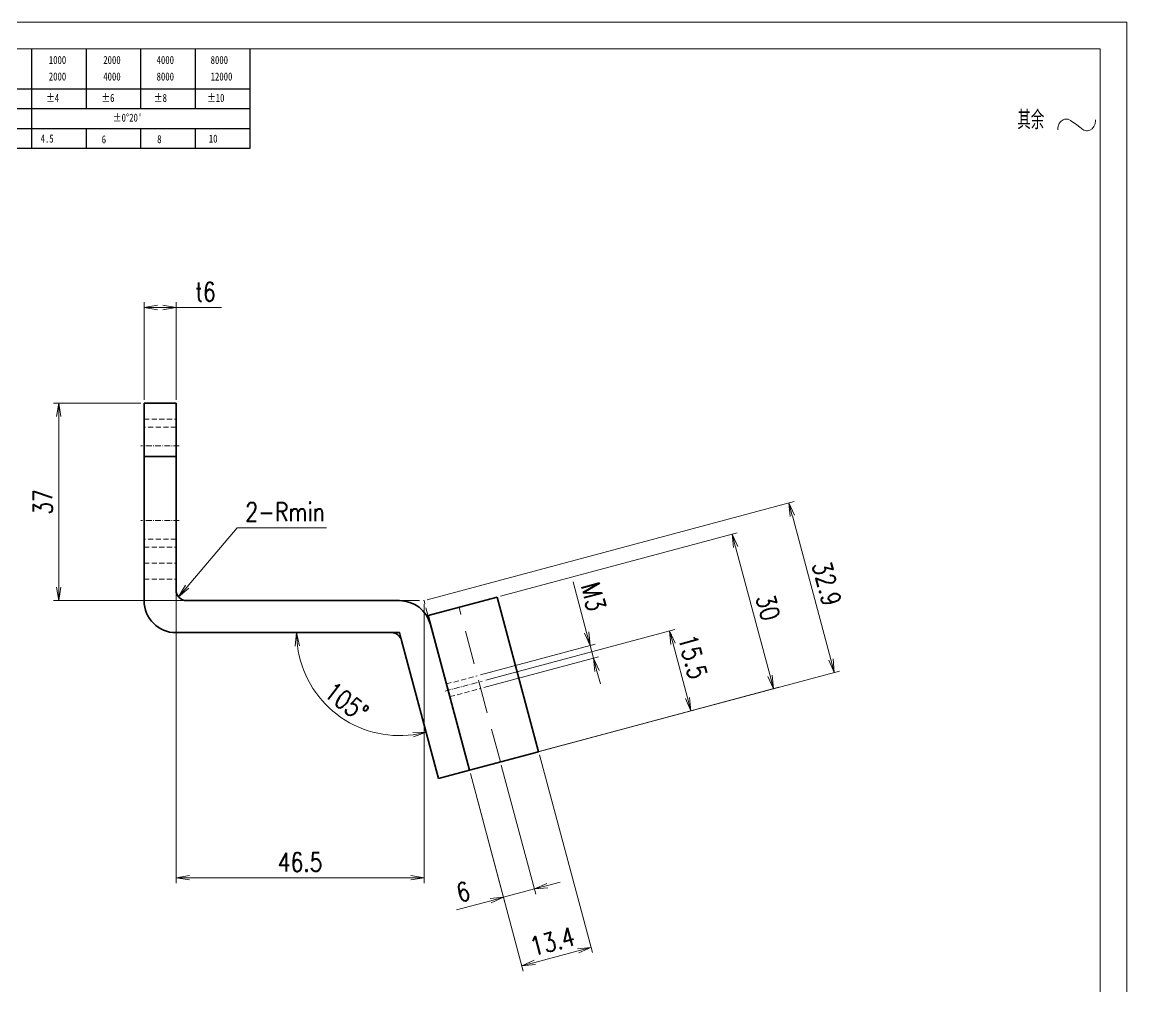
# Model space of a CAD drawing. Header units: millimetres. Extents: x 1333 to 78972, y -42879 to -5704.
# Drawn here: x 78373.1 to 78580.3, y -19997.9 to -19817.1 of the extents above; entities that cross this region are included whole.
import ezdxf

# ---------------------------------------------------------------- set-up
doc = ezdxf.new("R2010")
doc.units = ezdxf.units.MM
doc.header["$LTSCALE"] = 0.5
for name, pattern in [('AM_ISO02W050x2', [3.75, 3, -0.75]), ('AM_ISO08W050x2', [9, 6, -0.75, 1.5, -0.75]), ('AM_ISO09W050', [22.5, 12, -1.5, 3, -1.5, 3, -1.5]), ('DASHDOT', [18.5, 12, -3, 0.5, -3]), ('DASHED', [19.05, 12.7, -6.35]), ('DOT2', [0.125, 0, -0.125])]:
    doc.linetypes.add(name, pattern=pattern)
for name, color, linetype, lineweight in [('中心线', 2, 'AM_ISO08W050x2', 18), ('双点划线', 6, 'AM_ISO09W050', 18), ('图框', 7, 'Continuous', 18), ('标注线', 3, 'Continuous', 18), ('粗实线', 7, 'Continuous', 35), ('粗点划线', 6, 'AM_ISO08W050x2', 35), ('虚线', 1, 'AM_ISO02W050x2', 18)]:
    doc.layers.add(name, color=color, linetype=linetype, lineweight=lineweight)
doc.layers.add('图框文字', color=7, linetype='Continuous')
doc.layers.add('打印', color=7, linetype='Continuous', lineweight=15, plot=False)
doc.layers.add('打印-禁用', color=7, linetype='Continuous', lineweight=15, plot=False)
doc.styles.add('DIM', font='romans.shx', dxfattribs={"width": 0.8, "bigfont": 'bigfont.shx'})
doc.styles.add('国标', font='simfang.ttf', dxfattribs={"width": 0.8})
doc.styles.add('机械长仿宋', font='gbenor.shx', dxfattribs={"height": 1, "bigfont": 'gbcbig.shx'})
doc.dimstyles.new('XR 1-1', dxfattribs={"dimtxt": 3.5, "dimasz": 2.5, "dimexe": 1, "dimexo": 0.625, "dimgap": 1.2, "dimtad": 1, "dimtoh": 1, "dimdsep": 46, "dimtxsty": 'DIM', "dimblk": 'OPEN', "dimcen": 0, "dimclrd": 8, "dimclre": 8, "dimclrt": 2, "dimazin": 2, "dimtfac": 0.5, "dimtmove": 0, "dimatfit": 3, "dimldrblk": 'OPEN', "dimfxl": 1, "dimtolj": 2, "dimlwd": 18, "dimlwe": 18, "dimarcsym": 0})
doc.dimstyles.new('XR 1-1$0', dxfattribs={"dimtxt": 3.5, "dimasz": 2.5, "dimexe": 1, "dimexo": 0.625, "dimgap": 1.2, "dimtad": 1, "dimzin": 9, "dimdsep": 46, "dimtxsty": 'DIM', "dimblk": 'OPEN', "dimcen": 0, "dimclrd": 8, "dimclre": 8, "dimclrt": 2, "dimazin": 2, "dimtfac": 0.5, "dimtmove": 0, "dimatfit": 3, "dimldrblk": 'OPEN', "dimfxl": 1, "dimtolj": 2, "dimlwd": 18, "dimlwe": 18, "dimarcsym": 0})
doc.dimstyles.new('XR 1-1$4', dxfattribs={"dimtxt": 3.5, "dimasz": 2.5, "dimexe": 1, "dimexo": 0.625, "dimgap": 1.2, "dimtad": 1, "dimtoh": 1, "dimdsep": 46, "dimtxsty": 'DIM', "dimblk": 'OPEN', "dimcen": 0, "dimclrd": 8, "dimclre": 8, "dimclrt": 2, "dimazin": 2, "dimtfac": 0.5, "dimtofl": 0, "dimtmove": 0, "dimatfit": 3, "dimldrblk": 'OPEN', "dimfxl": 1, "dimtolj": 2, "dimlwd": 18, "dimlwe": 18, "dimarcsym": 0})

# ---------------------------------------------------------------- blocks, each defined once
blk = doc.blocks.new('GZDEH零件A3图框V01版')
at = {"layer": '图框', "linetype": 'Continuous'}
for p, q in [((3272.49, -1554.46), (2882.49, -1554.46)), ((3272.49, -1832.96), (3272.49, -1554.46))]:
    blk.add_line(p, q, dxfattribs=at)
at = {"layer": '图框文字', "color": 9}
for p, q in [((3072.2, -1561.98), (3072.2, -1554.46)), ((3082.42, -1561.98), (3082.42, -1554.46)), ((3092.64, -1561.98), (3092.64, -1554.46)), ((3102.86, -1561.98), (3102.86, -1554.46)), ((3113.09, -1573.08), (3113.09, -1554.46)), ((2996.09, -1561.98), (3113.09, -1561.98)), ((3072.2, -1573.08), (3072.2, -1561.98)), ((3082.42, -1565.68), (3082.42, -1561.98)), ((3092.64, -1565.68), (3092.64, -1561.98)), ((3102.86, -1565.68), (3102.86, -1561.98)), ((2996.09, -1565.68), (3113.09, -1565.68)), ((2996.09, -1569.38), (3113.09, -1569.38)), ((3082.42, -1573.08), (3082.42, -1569.48)), ((3092.64, -1573.08), (3092.64, -1569.38)), ((3102.86, -1573.08), (3102.86, -1569.38)), ((2990.09, -1573.08), (3113.09, -1573.08))]:
    blk.add_line(p, q, dxfattribs=at)
at = {"layer": '打印-禁用', "linetype": 'Continuous'}
for p, q in [((3277.49, -1549.46), (2857.49, -1549.46)), ((3277.49, -1846.46), (3277.49, -1549.46))]:
    blk.add_line(p, q, dxfattribs=at)
at = {"layer": '图框文字', "color": 9, "style": '国标', "width": 0.8}
for s, p in [('1000', (3075.36, -1557.31)), ('2000', (3085.57, -1557.31)), ('4000', (3095.57, -1557.31)), ('8000', (3105.7, -1557.31)), ('2000', (3075.36, -1560.41)), ('4000', (3085.57, -1560.41)), ('8000', (3095.57, -1560.41)), ('12000', (3105.7, -1560.41)), ('±4', (3074.85, -1564.42)), ('±6', (3085.22, -1564.42)), ('±8', (3095.06, -1564.42)), ('±10', (3105.02, -1564.42)), ("±0%%D20'", (3087.38, -1568.12)), ('4.5', (3073.82, -1572.05)), ('6', (3085.28, -1572.19)), ('8', (3095.68, -1572.15)), ('10', (3105.36, -1572.06))]:
    blk.add_text(s, height=1.5, dxfattribs=at).set_placement(p)
blk = doc.blocks.new('DEH A3')
at = {"layer": '图框'}
blk.add_blockref('GZDEH零件A3图框V01版', (-2857.49, 1846.46), dxfattribs=at)
blk = doc.blocks.new('其余不去材料')
at = {"layer": '标注线', "color": 2, "lineweight": 13}
for points in [[(0, 0.17), (0.01, 0.48), (0.07, 0.79), (0.16, 1.09), (0.28, 1.36), (0.44, 1.6), (0.62, 1.8), (0.82, 1.97), (1.04, 2.09), (1.26, 2.17), (1.49, 2.21), (1.72, 2.21), (1.94, 2.17), (2.37, 1.97), (2.41, 1.95)], [(4.7, 0.27), (4.91, 0.14), (5.14, 0.05), (5.37, 0), (5.6, 0), (5.82, 0.04), (6.04, 0.11), (6.45, 0.38), (6.79, 0.8), (7.02, 1.34), (7.11, 1.95), (7.11, 2.09)], [(2.41, 1.95), (3.55, 1.11), (4.7, 0.27)]]:
    blk.add_lwpolyline(points, dxfattribs=at)
at = {"layer": '标注线', "color": 7, "linetype": 'DOT2', "style": '机械长仿宋'}
blk.add_text('其余', height=3.5, dxfattribs=at).set_placement((-7.56, 0.3))
blk = doc.blocks.new('_Open')
at = {"color": 0, "linetype": 'ByBlock', "lineweight": -2}
for p, q in [((-1, 0.167), (0, 0)), ((-1, -0.167), (0, 0)), ((0, 0), (-1, 0))]:
    blk.add_line(p, q, dxfattribs=at)
blk = doc.blocks.new('*D799')
at = {"layer": 'Defpoints', "color": 0, "transparency": 16777216}
for p in [(78380, -19888.52), (78396.01, -19888.52), (78404.01, -19925.52)]:
    blk.add_point(p, dxfattribs=at)
at = {"layer": '标注线', "color": 8, "lineweight": 18, "transparency": 16777216}
for p, q in [((78395.38, -19888.52), (78379, -19888.52)), ((78380, -19923.02), (78380, -19891.02)), ((78403.38, -19925.52), (78379, -19925.52))]:
    blk.add_line(p, q, dxfattribs=at)
at = {"layer": '标注线', "color": 8, "lineweight": 18, "transparency": 16777216, "xscale": 2.5, "yscale": 2.5, "zscale": 2.5}
for p, rotation in [((78380, -19888.52), 90), ((78380, -19925.52), 270)]:
    blk.add_blockref('_Open', p, dxfattribs=dict(at, rotation=rotation))
at = {"layer": '标注线', "color": 2, "transparency": 16777216, "insert": (78377.05, -19907.02), "char_height": 3.5, "attachment_point": 5, "rotation": 90, "style": 'DIM'}
blk.add_mtext('\\A2;37', dxfattribs=at)
blk = doc.blocks.new('*D800')
at = {"layer": 'Defpoints', "color": 0, "transparency": 16777216}
for p in [(78402.01, -19870.57), (78396.01, -19888.52), (78402.01, -19888.52)]:
    blk.add_point(p, dxfattribs=at)
at = {"layer": '标注线', "color": 8, "lineweight": 18, "transparency": 16777216}
for p, q in [((78396.01, -19887.9), (78396.01, -19869.57)), ((78398.51, -19870.57), (78399.51, -19870.57)), ((78402.01, -19887.9), (78402.01, -19869.57)), ((78402.01, -19870.57), (78410.51, -19870.57))]:
    blk.add_line(p, q, dxfattribs=at)
at = {"layer": '标注线', "color": 8, "lineweight": 18, "transparency": 16777216, "xscale": 2.5, "yscale": 2.5, "zscale": 2.5, "rotation": 180}
blk.add_blockref('_Open', (78396.01, -19870.57), dxfattribs=at)
at = {"layer": '标注线', "color": 8, "lineweight": 18, "transparency": 16777216, "xscale": 2.5, "yscale": 2.5, "zscale": 2.5}
blk.add_blockref('_Open', (78402.01, -19870.57), dxfattribs=at)
at = {"layer": '标注线', "color": 2, "transparency": 16777216, "insert": (78407.51, -19867.62), "char_height": 3.5, "attachment_point": 5, "style": 'DIM'}
blk.add_mtext('\\A2;{\\Fromans,bigfont|c134;t}6', dxfattribs=at)
blk = doc.blocks.new('*D801')
at = {"layer": 'Defpoints', "color": 0, "transparency": 16777216}
for p in [(78402.01, -19923.52), (78448.51, -19925.52), (78448.51, -19977.47)]:
    blk.add_point(p, dxfattribs=at)
at = {"layer": '标注线', "color": 8, "lineweight": 18, "transparency": 16777216}
for p, q in [((78402.01, -19924.15), (78402.01, -19978.47)), ((78448.51, -19926.15), (78448.51, -19978.47)), ((78404.51, -19977.47), (78446.01, -19977.47))]:
    blk.add_line(p, q, dxfattribs=at)
at = {"layer": '标注线', "color": 8, "lineweight": 18, "transparency": 16777216, "xscale": 2.5, "yscale": 2.5, "zscale": 2.5, "rotation": 180}
blk.add_blockref('_Open', (78402.01, -19977.47), dxfattribs=at)
at = {"layer": '标注线', "color": 8, "lineweight": 18, "transparency": 16777216, "xscale": 2.5, "yscale": 2.5, "zscale": 2.5}
blk.add_blockref('_Open', (78448.51, -19977.47), dxfattribs=at)
at = {"layer": '标注线', "color": 2, "transparency": 16777216, "insert": (78425.26, -19974.52), "char_height": 3.5, "attachment_point": 5, "style": 'DIM'}
blk.add_mtext('\\A2;46.5', dxfattribs=at)
blk = doc.blocks.new('*D802')
at = {"layer": 'Defpoints', "color": 0, "transparency": 16777216}
for p in [(78402.01, -19931.52), (78442.37, -19931.52), (78444.3, -19933.01), (78428.09, -19942.6), (78451.23, -19958.86)]:
    blk.add_point(p, dxfattribs=at)
at = {"layer": '标注线', "color": 8, "lineweight": 18, "transparency": 16777216}
blk.add_arc((78443.9, -19931.52), 19.3, 187.4254, 277.5746, dxfattribs=at)
at = {"layer": '标注线', "color": 8, "lineweight": 18, "transparency": 16777216, "xscale": 2.5, "yscale": 2.5, "zscale": 2.5}
for p, rotation in [((78424.6, -19931.52), 93.71271702279314), ((78448.9, -19950.17), 11.2872829779482)]:
    blk.add_blockref('_Open', p, dxfattribs=dict(at, rotation=rotation))
at = {"layer": '标注线', "color": 2, "transparency": 16777216, "insert": (78433.95, -19944.5), "char_height": 3.5, "attachment_point": 5, "rotation": 322.5, "style": 'DIM'}
blk.add_mtext('\\A2;105°', dxfattribs=at)
blk = doc.blocks.new('*D803')
at = {"layer": 'Defpoints', "color": 0, "transparency": 16777216}
for p in [(78469.97, -19953.83), (78457.02, -19957.3), (78466.85, -19993.99)]:
    blk.add_point(p, dxfattribs=at)
at = {"layer": '标注线', "color": 8, "lineweight": 18, "transparency": 16777216}
for p, q in [((78470.13, -19954.44), (78480.06, -19991.49)), ((78457.18, -19957.91), (78467.11, -19994.96)), ((78477.38, -19991.17), (78469.27, -19993.35))]:
    blk.add_line(p, q, dxfattribs=at)
at = {"layer": '标注线', "color": 8, "lineweight": 18, "transparency": 16777216, "xscale": 2.5, "yscale": 2.5, "zscale": 2.5}
for p, rotation in [((78479.8, -19990.52), 15.00000000002681), ((78466.85, -19993.99), 195.0000000000268)]:
    blk.add_blockref('_Open', p, dxfattribs=dict(at, rotation=rotation))
at = {"layer": '标注线', "color": 2, "transparency": 16777216, "insert": (78472.56, -19989.41), "char_height": 3.5, "attachment_point": 5, "rotation": 15, "style": 'DIM'}
blk.add_mtext('\\A2;13.4', dxfattribs=at)
blk = doc.blocks.new('*D804')
at = {"layer": 'Defpoints', "color": 0, "transparency": 16777216}
for p in [(78457.02, -19957.3), (78462.82, -19955.75), (78469.2, -19979.57)]:
    blk.add_point(p, dxfattribs=at)
at = {"layer": '标注线', "color": 8, "lineweight": 18, "transparency": 16777216}
for p, q in [((78462.98, -19956.35), (78469.46, -19980.54)), ((78457.18, -19957.91), (78463.67, -19982.09)), ((78471.62, -19978.93), (78474.03, -19978.28)), ((78469.2, -19979.57), (78463.41, -19981.13)), ((78460.99, -19981.77), (78454.58, -19983.49))]:
    blk.add_line(p, q, dxfattribs=at)
at = {"layer": '标注线', "color": 8, "lineweight": 18, "transparency": 16777216, "xscale": 2.5, "yscale": 2.5, "zscale": 2.5}
for p, rotation in [((78469.2, -19979.57), 194.9999999978927), ((78463.41, -19981.13), 14.99999999789267)]:
    blk.add_blockref('_Open', p, dxfattribs=dict(at, rotation=rotation))
at = {"layer": '标注线', "color": 2, "transparency": 16777216, "insert": (78455.82, -19980.11), "char_height": 3.5, "attachment_point": 5, "rotation": 15, "style": 'DIM'}
blk.add_mtext('\\A2;6', dxfattribs=at)
blk = doc.blocks.new('*D805')
at = {"layer": 'Defpoints', "color": 0, "transparency": 16777216}
for p in [(78459.48, -19940.6), (78498.54, -19946.18), (78463.49, -19955.57)]:
    blk.add_point(p, dxfattribs=at)
at = {"layer": '标注线', "color": 8, "lineweight": 18, "transparency": 16777216}
for p, q in [((78460.09, -19940.43), (78495.49, -19930.95)), ((78495.18, -19933.62), (78497.89, -19943.76)), ((78464.1, -19955.41), (78499.51, -19945.92))]:
    blk.add_line(p, q, dxfattribs=at)
at = {"layer": '标注线', "color": 8, "lineweight": 18, "transparency": 16777216, "xscale": 2.5, "yscale": 2.5, "zscale": 2.5}
for p, rotation in [((78494.53, -19931.21), 104.9999891237757), ((78498.54, -19946.18), 284.9999891237757)]:
    blk.add_blockref('_Open', p, dxfattribs=dict(at, rotation=rotation))
at = {"layer": '标注线', "color": 2, "transparency": 16777216, "insert": (78498.88, -19936.04), "char_height": 3.5, "attachment_point": 5, "rotation": 285, "style": 'DIM'}
blk.add_mtext('\\A2;15.5', dxfattribs=at)
blk = doc.blocks.new('*D806')
at = {"layer": 'Defpoints', "color": 0, "transparency": 16777216}
for p in [(78479.63, -19933.92), (78458.49, -19939.59), (78459.12, -19941.97)]:
    blk.add_point(p, dxfattribs=at)
at = {"layer": '标注线', "color": 8, "lineweight": 18, "transparency": 16777216}
for p, q in [((78478.98, -19931.51), (78476.44, -19922.01)), ((78459.09, -19939.43), (78480.6, -19933.67)), ((78480.27, -19936.3), (78479.63, -19933.92)), ((78459.73, -19941.8), (78481.23, -19936.04)), ((78480.91, -19938.71), (78481.56, -19941.13))]:
    blk.add_line(p, q, dxfattribs=at)
at = {"layer": '标注线', "color": 8, "lineweight": 18, "transparency": 16777216, "xscale": 2.5, "yscale": 2.5, "zscale": 2.5}
for p, rotation in [((78479.63, -19933.92), 284.9999999908496), ((78480.27, -19936.3), 104.9999999908496)]:
    blk.add_blockref('_Open', p, dxfattribs=dict(at, rotation=rotation))
at = {"layer": '标注线', "color": 2, "transparency": 16777216, "insert": (78480.24, -19924.79), "char_height": 3.5, "attachment_point": 5, "rotation": 285, "style": 'DIM'}
blk.add_mtext('\\A2;{\\Fromans,bigfont|c134;M3}', dxfattribs=at)
blk = doc.blocks.new('*D807')
at = {"layer": 'Defpoints', "color": 0, "transparency": 16777216}
for p in [(78506.26, -19913.05), (78462.2, -19924.86), (78469.97, -19953.83)]:
    blk.add_point(p, dxfattribs=at)
at = {"layer": '标注线', "color": 8, "lineweight": 18, "transparency": 16777216}
for p, q in [((78462.81, -19924.69), (78507.23, -19912.79)), ((78513.38, -19939.61), (78506.91, -19915.46)), ((78470.57, -19953.67), (78514.99, -19941.77))]:
    blk.add_line(p, q, dxfattribs=at)
at = {"layer": '标注线', "color": 8, "lineweight": 18, "transparency": 16777216, "xscale": 2.5, "yscale": 2.5, "zscale": 2.5}
for p, rotation in [((78506.26, -19913.05), 105.0000000000176), ((78514.03, -19942.03), 285.0000000000176)]:
    blk.add_blockref('_Open', p, dxfattribs=dict(at, rotation=rotation))
at = {"layer": '标注线', "color": 2, "transparency": 16777216, "insert": (78512.99, -19926.78), "char_height": 3.5, "attachment_point": 5, "rotation": 285, "style": 'DIM'}
blk.add_mtext('\\A2;30', dxfattribs=at)
blk = doc.blocks.new('*D808')
at = {"layer": 'Defpoints', "color": 0, "transparency": 16777216}
for p in [(78401.18, -19926.35), (78402.47, -19924.82)]:
    blk.add_point(p, dxfattribs=at)
at = {"layer": '标注线', "color": 8, "lineweight": 18, "transparency": 16777216}
for p, q in [((78413.44, -19911.85), (78404.08, -19922.91)), ((78430.24, -19911.85), (78413.44, -19911.85))]:
    blk.add_line(p, q, dxfattribs=at)
at = {"layer": '标注线', "color": 8, "lineweight": 18, "transparency": 16777216, "xscale": 2.5, "yscale": 2.5, "zscale": 2.5, "rotation": 229.792171612257}
blk.add_blockref('_Open', (78402.47, -19924.82), dxfattribs=at)
at = {"layer": '标注线', "color": 2, "transparency": 16777216, "insert": (78422.44, -19908.9), "char_height": 3.5, "attachment_point": 5, "style": 'DIM'}
blk.add_mtext('\\A2;{\\Fromans,bigfont|c134;2-}Rmin', dxfattribs=at)
blk = doc.blocks.new('*D750')
at = {"layer": 'Defpoints', "color": 0, "transparency": 16777216}
for p in [(78448.51, -19925.52), (78525.42, -19938.98), (78457.02, -19957.3)]:
    blk.add_point(p, dxfattribs=at)
at = {"layer": '标注线', "color": 8, "lineweight": 18, "transparency": 16777216}
for p, q in [((78449.11, -19925.36), (78517.87, -19906.94)), ((78517.55, -19909.61), (78524.77, -19936.56)), ((78457.63, -19957.14), (78526.38, -19938.72))]:
    blk.add_line(p, q, dxfattribs=at)
at = {"layer": '标注线', "color": 8, "lineweight": 18, "transparency": 16777216, "xscale": 2.5, "yscale": 2.5, "zscale": 2.5}
for p, rotation in [((78516.9, -19907.2), 105.0000000080025), ((78525.42, -19938.98), 285.0000000080025)]:
    blk.add_blockref('_Open', p, dxfattribs=dict(at, rotation=rotation))
at = {"layer": '标注线', "color": 2, "transparency": 16777216, "insert": (78524.01, -19922.32), "char_height": 3.5, "attachment_point": 5, "rotation": 285, "style": 'DIM'}
blk.add_mtext('\\A2;32.9', dxfattribs=at)

msp = doc.modelspace()

# ---------------------------------------------------------------- linework, layer by layer
at = {"layer": '中心线', "linetype": 'DASHDOT', "ltscale": 0.180015}
for p, q in [((78402.608, -19896.523), (78395.407, -19896.523)), ((78402.608, -19910.523), (78395.407, -19910.523))]:
    msp.add_line(p, q, dxfattribs=at)
at = {"layer": '中心线', "linetype": 'DASHDOT', "ltscale": 0.18}
msp.add_line((78452.432, -19942.486), (78459.386, -19940.622), dxfattribs=at)
at = {"layer": '双点划线'}
for p in [(78441.667, -19925.523), (78450.415, -19932.642)]:
    msp.add_line(p, (78448.508, -19925.523), dxfattribs=at)
at = {"layer": '打印'}
msp.add_lwpolyline([(78160.275, -19817.067), (78580.275, -19817.067), (78580.275, -20114.067), (78160.275, -20114.067)], close=True, dxfattribs=at)
at = {"layer": '粗实线', "ltscale": 0.25}
for p, q in [((78396.008, -19898.523), (78396.008, -19888.523)), ((78402.008, -19898.523), (78402.008, -19888.523))]:
    msp.add_line(p, q, dxfattribs=at)
at = {"layer": '粗实线', "ltscale": 0.15}
for p, q in [((78402.008, -19888.523), (78396.008, -19888.523)), ((78402.008, -19898.523), (78396.008, -19898.523)), ((78451.227, -19958.855), (78457.023, -19957.302))]:
    msp.add_line(p, q, dxfattribs=at)
at = {"layer": '粗实线'}
for p, q in [((78396.008, -19898.523), (78396.008, -19925.523)), ((78402.008, -19923.523), (78402.008, -19898.523)), ((78443.904, -19925.523), (78404.008, -19925.523)), ((78469.966, -19953.834), (78462.202, -19924.856)), ((78457.023, -19957.302), (78449.258, -19928.324)), ((78457.023, -19957.302), (78449.699, -19929.97)), ((78402.008, -19931.523), (78442.369, -19931.523)), ((78444.301, -19933.006), (78451.227, -19958.855))]:
    msp.add_line(p, q, dxfattribs=at)
at = {"layer": '粗实线', "ltscale": 0.335}
for p, q in [((78462.202, -19924.856), (78449.258, -19928.324)), ((78469.966, -19953.834), (78457.023, -19957.302))]:
    msp.add_line(p, q, dxfattribs=at)
at = {"layer": '粗实线'}
for centre, radius, start, end in [((78404.008, -19923.523), 2, 180, 270), ((78402.008, -19925.523), 6, 180, 270), ((78443.904, -19931.523), 6, 15, 90), ((78442.369, -19933.523), 2, 15, 90)]:
    msp.add_arc(centre, radius, start, end, dxfattribs=at)
at = {"layer": '粗点划线'}
for p, q in [((78442.369, -19931.523), (78443.904, -19931.523)), ((78443.904, -19931.523), (78444.301, -19933.006))]:
    msp.add_line(p, q, dxfattribs=at)
at = {"layer": '虚线', "linetype": 'DASHED', "ltscale": 0.15}
for p, q in [((78396.008, -19891.523), (78402.008, -19891.523)), ((78402.008, -19893.023), (78396.008, -19893.023)), ((78402.008, -19893.023), (78396.008, -19893.023)), ((78402.008, -19914.023), (78396.008, -19914.023)), ((78402.008, -19914.023), (78396.008, -19914.023)), ((78396.008, -19915.523), (78402.008, -19915.523)), ((78396.008, -19918.523), (78402.008, -19918.523)), ((78396.008, -19921.523), (78402.008, -19921.523)), ((78452.693, -19941.143), (78458.488, -19939.59)), ((78453.329, -19943.518), (78459.125, -19941.965))]:
    msp.add_line(p, q, dxfattribs=at)
at = {"layer": '虚线', "linetype": 'DASHED'}
msp.add_line((78462.818, -19955.749), (78455.054, -19926.771), dxfattribs=at)

# ---------------------------------------------------------------- block references
at = {"layer": '图框'}
msp.add_blockref('DEH A3', (78160.275, -20114.067), dxfattribs=at)
at = {"layer": '标注线'}
msp.add_blockref('其余不去材料', (78567.307, -19837.455), dxfattribs=at)

# ---------------------------------------------------------------- dimensions: what is measured, and where the dimension line sits
dim = msp.add_linear_dim(base=(78402.008, -19870.567), p1=(78396.008, -19888.523), p2=(78402.008, -19888.523), text='{\\Fromans,bigfont|c134;t}<>', dimstyle='XR 1-1$0', dxfattribs=at)
dim.commit()
dim.dimension.update_dxf_attribs({"geometry": '*D800', "text_midpoint": (78407.508, -19867.617)})
dim = msp.add_linear_dim(base=(78380.004, -19888.523), p1=(78404.008, -19925.523), p2=(78396.008, -19888.523), angle=90, dimstyle='XR 1-1$0', dxfattribs=at)
dim.commit()
dim.dimension.update_dxf_attribs({"geometry": '*D799', "text_midpoint": (78377.054, -19907.023)})
dim = msp.add_radius_dim(center=(78401.179, -19926.352), mpoint=(78402.47, -19924.824), text='{\\Fromans,bigfont|c134;2-}Rmin', dimstyle='XR 1-1$4', override={"dimtxsty": 'DIM'}, dxfattribs=at)
dim.commit()
dim.dimension.update_dxf_attribs({"geometry": '*D808', "text_midpoint": (78422.438, -19911.849), "dimtype": 164})
for p1, p2, distance, picture, middle in [((78448.508, -19925.523), (78457.023, -19957.302), 70.807, '*D750', (78524.009, -19922.323)), ((78469.966, -19953.834), (78462.202, -19924.856), -45.615, '*D807', (78512.994, -19926.775)), ((78469.966, -19953.834), (78457.023, -19957.302), 37.985, '*D803', (78472.562, -19989.409))]:
    dim = msp.add_aligned_dim(p1=p1, p2=p2, distance=distance, dimstyle='XR 1-1$0', dxfattribs=at)
    dim.commit()
    dim.dimension.update_dxf_attribs({"geometry": picture, "text_midpoint": middle})
dim = msp.add_aligned_dim(p1=(78459.125, -19941.965), p2=(78458.488, -19939.59), distance=-21.888, text='{\\Fromans,bigfont|c134;M3}', dimstyle='XR 1-1$0', dxfattribs=at)
dim.commit()
dim.dimension.update_dxf_attribs({"geometry": '*D806', "text_midpoint": (78480.237, -19924.79)})
dim = msp.add_linear_dim(base=(78448.508, -19977.465), p1=(78402.008, -19923.523), p2=(78448.508, -19925.523), dimstyle='XR 1-1$0', dxfattribs=at)
dim.commit()
dim.dimension.update_dxf_attribs({"geometry": '*D801', "text_midpoint": (78425.258, -19974.515)})
dim = msp.add_angular_dim_2l(base=(78428.091, -19942.595), line1=((78444.301, -19933.006), (78451.227, -19958.855)), line2=((78402.008, -19931.523), (78442.369, -19931.523)), dimstyle='XR 1-1', dxfattribs=at)
dim.commit()
dim.dimension.update_dxf_attribs({"geometry": '*D802', "text_midpoint": (78433.948, -19944.498)})
for base, p1, p2, angle, picture, middle in [((78498.54, -19946.178), (78459.483, -19940.596), (78463.495, -19955.568), 284.99999, '*D805', (78496.029, -19936.804)), ((78469.202, -19979.574), (78457.023, -19957.302), (78462.818, -19955.749), 15, '*D804', (78456.581, -19982.956))]:
    dim = msp.add_linear_dim(base=base, p1=p1, p2=p2, angle=angle, dimstyle='XR 1-1$0', dxfattribs=at)
    dim.commit()
    dim.dimension.update_dxf_attribs({"geometry": picture, "text_midpoint": middle, "dimtype": 161})

doc.saveas('drawing.dxf')
